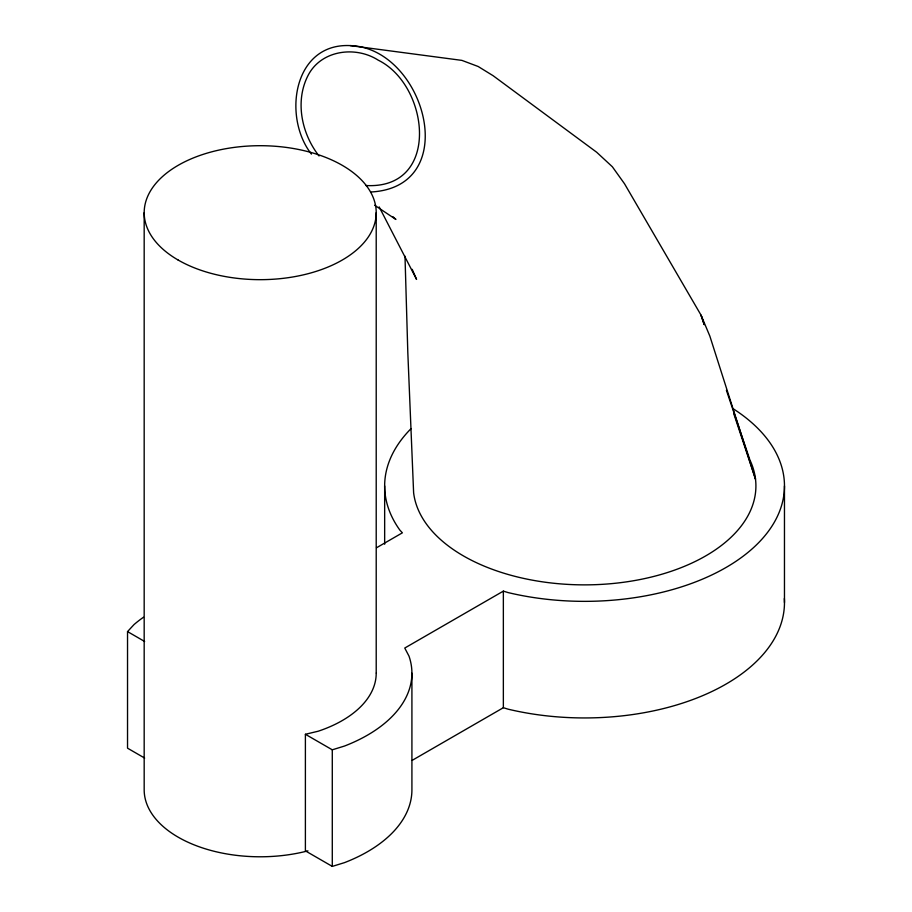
<?xml version="1.0" encoding="UTF-8"?>
<svg xmlns="http://www.w3.org/2000/svg" width="912" height="912" viewBox="0 0 912 912"><rect width="100%" height="100%" fill="white"/><g stroke="black" fill="none" stroke-linecap="round" stroke-linejoin="round"><path stroke-width="1.37" d="M144.643 758.066L127.532 748.182L127.532 631.594L134.053 624.549A151.711 87.598 0 0 1 143.48 617.253M376.508 547.77L402.386 532.825L399.866 530.111A199.91 115.414 0 0 1 411.118 428.56M733.271 408.804A199.91 115.414 0 0 1 747.749 552.604A199.91 115.414 0 0 1 508.064 592.572L503.356 591.124L404.757 648.044L408.998 656.127A151.711 87.598 0 0 1 344.485 746.05L332.287 749.812L305.395 734.285L305.395 850.873L332.287 866.4L344.485 862.638A151.711 87.598 0 0 0 411.916 789.803L411.916 673.216M412.156 760.369L503.356 707.712L508.064 709.16A199.91 115.414 0 0 0 784.354 598.546M305.395 734.285L318.208 731.219A116.018 66.986 0 0 0 376.211 673.216M733.636 413.296L755.512 479.176L709.855 336.129L701.043 315.153L624.526 183.779L612.362 166.771L596.676 152.247L493.13 75.719L478.162 66.496L461.905 60.386L350.265 45.6C293.026 42.841 282.526 117.42 311.425 154.105M370.751 192.01C463.809 187.188 424.684 47.926 350.265 45.6M365.849 185.524C441.009 189.753 429.598 85.477 378.275 60.192C355.623 45.657 321.343 49.989 308.199 75.172C294.724 101.061 301.553 133.676 319.04 155.963M127.532 631.594L144.643 641.478M374.672 205.257L395.911 219.45L392.89 216.68M379.175 206.91L416.567 279.391L412.213 269.336M704.212 324.547L701.043 315.153L704.178 324.558M726.397 390.279L749.938 460.047A171.353 98.929 0 0 1 612.989 583.498A171.353 98.929 0 0 1 413.615 492.719L407.812 352.511L404.996 256.169M784.468 485.948L784.468 602.536M503.356 591.124L503.356 707.712M384.659 485.948L384.659 544.236M376.211 212.69L376.211 672.953M332.287 749.812L332.287 866.4M144.176 212.69L144.176 789.803A116.018 66.986 0 0 0 307.937 850.85M178.159 260.045A116.018 66.986 0 0 0 372.267 230.018A116.018 66.986 0 0 0 230.166 147.983A116.018 66.986 0 0 0 178.159 260.045"/></g></svg>
